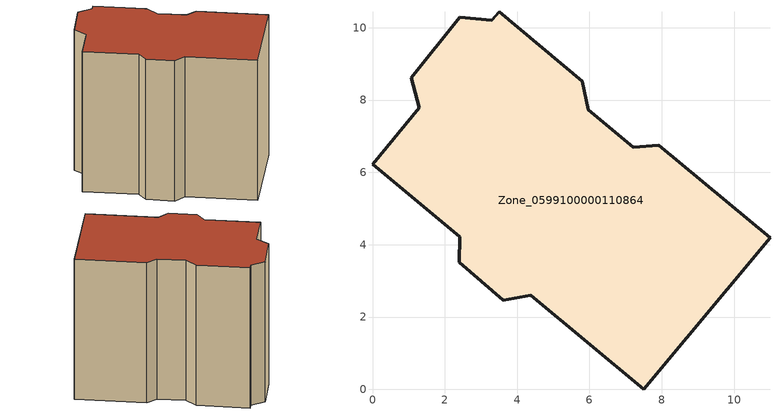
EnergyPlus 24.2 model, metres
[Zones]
Zone_0599100000110864
 floor ground (C_G): 1.29,7.79 1.07,8.62 2.41,10.3 3.3,10.21 3.5,10.45 5.8,8.52 5.96,7.73 7.21,6.7 7.91,6.76 10.99,4.2 7.5,0 4.37,2.6 3.62,2.47 2.4,3.52 2.41,4.23 0,6.23 z0
 wall outside (C_F): 2.41,4.23 2.4,3.52 3.62,2.47 4.37,2.6 7.5,0 10.99,4.2 7.91,6.76 7.21,6.7 5.96,7.73 5.8,8.52 3.5,10.45 3.3,10.21 2.41,10.3 1.07,8.62 1.29,7.79 0,6.23 2.41,4.23 z0:8.7
 roof outside (C_R): 1.29,7.79 0,6.23 2.41,4.23 2.4,3.52 3.62,2.47 4.37,2.6 7.5,0 10.99,4.2 7.91,6.76 7.21,6.7 5.96,7.73 5.8,8.52 3.5,10.45 3.3,10.21 2.41,10.3 1.07,8.62 z8.7
[BUILDING]
Pand.0599100000110864: North Axis=0; Terrain=City; Loads Convergence Tolerance Value=0.04; Temperature Convergence Tolerance Value=0.4; Solar Distribution=FullExterior; Maximum Number of Warmup Days=25; Minimum Number of Warmup Days=1
[Site:Location]
Rotterdam.The.Hague.AP_ZH_NLD Design_Conditions: Latitude=51.96; Longitude=4.45; Time Zone=1; Elevation=-4.5
[SITE:GROUNDTEMPERATURE:BUILDINGSURFACE]
18, 18, 18, 18, 18, 18, 18, 18, 18, 18, 18, 18
[MATERIAL] Thermal Absorptance=0.9; Solar Absorptance=0.7; Visible Absorptance=0.7
Name | Roughness | Thickness | Conductivity | Density | Specific Heat
G.TI.1946 | MediumSmooth | 0.15 | 1 | 540 | 1210
F.TI.1946 | Rough | 0.3 | 0.857143 | 1920 | 840
R.TI.1946 | MediumRough | 0.2 | 0.1 | 1500 | 1000
[CONSTRUCTION]
C_G: G.TI.1946
C_F: F.TI.1946
C_R: R.TI.1946
[ZONE]
Zone_0599100000110864: Type=1; Multiplier=1; Ceiling Height=Autocalculate; Volume=Autocalculate; Floor Area=autocalculate; Part of Total Floor Area=Yes
[ZONEINFILTRATION:DESIGNFLOWRATE]
Infil_Zone_0599100000110864: Zone or ZoneList or Space or SpaceList=Zone_0599100000110864; Schedule=AlwaysOn; Design Flow Rate Calculation Method=Flow/Area; Flow Rate per Floor Area=0.003; Constant Term Coefficient=1; Temperature Term Coefficient=0; Velocity Term Coefficient=0; Velocity Squared Term Coefficient=0
[HVACTEMPLATE:ZONE:IDEALLOADSAIRSYSTEM]
Zone_0599100000110864: Maximum Heating Supply Air Temperature=50; Minimum Cooling Supply Air Temperature=13; Maximum Heating Supply Air Humidity Ratio=0.0156; Minimum Cooling Supply Air Humidity Ratio=0.0077; Heating Limit=NoLimit; Cooling Limit=NoLimit; Dehumidification Control Type=ConstantSensibleHeatRatio; Cooling Sensible Heat Ratio=0.7; Dehumidification Setpoint=60; Humidification Control Type=None; Humidification Setpoint=30; Outdoor Air Method=None; Outdoor Air Flow Rate per Person=0.00944; Outdoor Air Flow Rate per Zone Floor Area=0; Outdoor Air Flow Rate per Zone=0; Demand Controlled Ventilation Type=None; Outdoor Air Economizer Type=NoEconomizer; Heat Recovery Type=None; Sensible Heat Recovery Effectiveness=0.7; Latent Heat Recovery Effectiveness=0.65
[ZONECONTROL:THERMOSTAT]
ThermostatControl_Zone_0599100000110864: Zone or ZoneList=Zone_0599100000110864; Control Type Schedule=DualSetpointControlType; Control 1=Thermostat_Zone_0599100000110864; Temperature Difference Between Cutout And Setpoint=0
[THERMOSTATSETPOINT:DUALSETPOINT]
Thermostat_Zone_0599100000110864: Heating Setpoint Temperature Schedule=HeatingSetpoint_Zone_0599100000110864; Cooling Setpoint Temperature Schedule=CoolingSetpoint_Zone_0599100000110864
[SCHEDULE:COMPACT]
HeatingSetpoint_Zone_0599100000110864: Through: 12/31, For: AllDays, Until: 24:00, 21
CoolingSetpoint_Zone_0599100000110864: Through: 12/31, For: AllDays, Until: 24:00, 24
DualSetpointControlType: Through: 12/31, For: AllDays, Until: 24:00, 4
AlwaysOn: Through: 12/31, For: AllDays, Until: 24:00, 1
